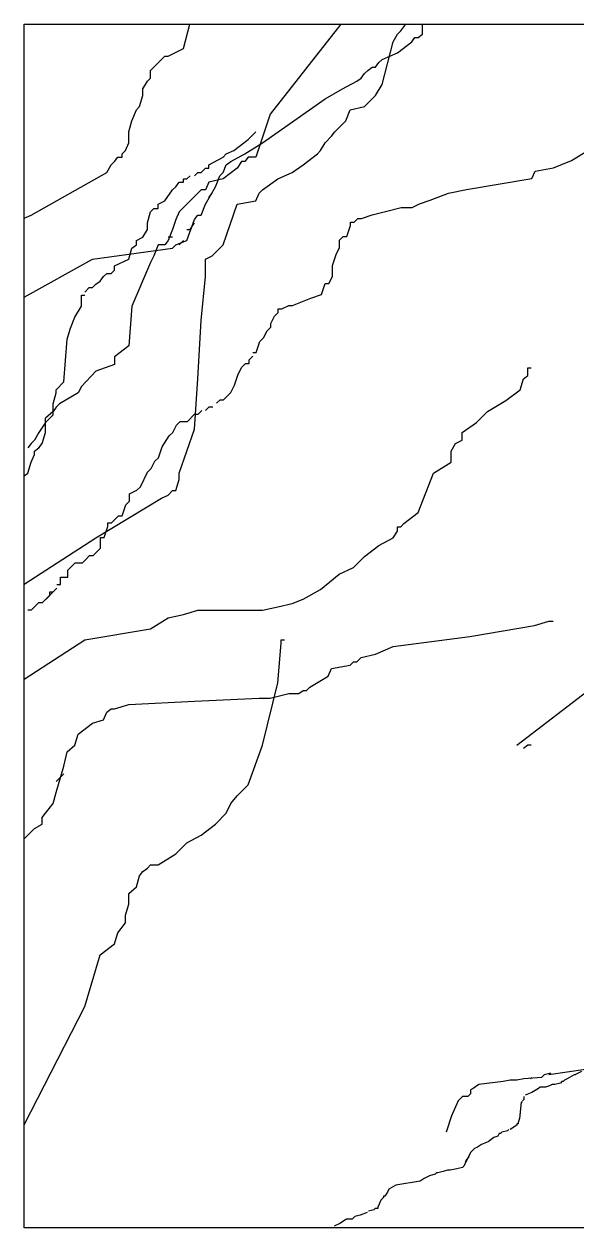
# Model space of a CAD drawing. Header units: inches. Extents: x 4.9 to 47.4, y 12.3 to 37.1.
# Drawn here: x 29.226 to 29.501, y 14.174 to 14.774 of the extents above; entities that cross this region are included whole.
import ezdxf

# ---------------------------------------------------------------- set-up
doc = ezdxf.new("R2010")
doc.units = ezdxf.units.IN
doc.header["$MEASUREMENT"] = 0
doc.layers.add('02', color=2, linetype='Continuous')

msp = doc.modelspace()

# ---------------------------------------------------------------- linework, layer by layer
at = {"layer": '02'}
for p, q in [((29.30545, 14.76232, -0.1), (29.30855, 14.77444, -0.1)), ((29.38387, 14.77444, -0.1), (29.34862, 14.7295, -0.1)), ((29.41367, 14.77107, -0.1), (29.41619, 14.77444, -0.1)), ((29.4246, 14.76943, -0.1), (29.4246, 14.77444, -0.1)), ((29.40984, 14.7656, -0.1), (29.41203, 14.76943, -0.1)), ((29.41203, 14.76943, -0.1), (29.41367, 14.77107, -0.1)), ((29.41913, 14.7656, -0.1), (29.42077, 14.76778, -0.1)), ((29.42077, 14.76778, -0.1), (29.42241, 14.76778, -0.1)), ((29.42241, 14.76778, -0.1), (29.4246, 14.76943, -0.1)), ((29.29779, 14.75849, -0.1), (29.30545, 14.76232, -0.1)), ((29.40437, 14.74427, -0.1), (29.40984, 14.7656, -0.1)), ((29.40437, 14.75685, -0.1), (29.41203, 14.76013, -0.1)), ((29.41203, 14.76013, -0.1), (29.41913, 14.7656, -0.1)), ((29.28905, 14.75138, -0.1), (29.29615, 14.75849, -0.1)), ((29.29615, 14.75849, -0.1), (29.29779, 14.75849, -0.1)), ((29.40109, 14.75302, -0.1), (29.40273, 14.75521, -0.1)), ((29.40273, 14.75521, -0.1), (29.40437, 14.75685, -0.1)), ((29.28905, 14.74755, -0.1), (29.28905, 14.75138, -0.1)), ((29.39399, 14.74755, -0.1), (29.39563, 14.74974, -0.1)), ((29.39563, 14.74974, -0.1), (29.39727, 14.75138, -0.1)), ((29.39727, 14.75138, -0.1), (29.39945, 14.75302, -0.1)), ((29.39945, 14.75302, -0.1), (29.40109, 14.75302, -0.1)), ((29.28522, 14.74208, -0.1), (29.28741, 14.74591, -0.1)), ((29.28522, 14.7388, -0.1), (29.28522, 14.74208, -0.1)), ((29.28741, 14.74591, -0.1), (29.28905, 14.74755, -0.1)), ((29.37595, 14.73716, -0.1), (29.3847, 14.74208, -0.1)), ((29.3847, 14.74208, -0.1), (29.3918, 14.74591, -0.1)), ((29.3918, 14.74591, -0.1), (29.39399, 14.74755, -0.1)), ((29.40109, 14.7388, -0.1), (29.40437, 14.74427, -0.1)), ((29.28358, 14.73333, -0.1), (29.28522, 14.7388, -0.1)), ((29.3448, 14.71528, -0.1), (29.37595, 14.73716, -0.1)), ((29.39563, 14.73333, -0.1), (29.40109, 14.7388, -0.1)), ((29.27976, 14.72622, -0.1), (29.28194, 14.73169, -0.1)), ((29.28194, 14.73169, -0.1), (29.28358, 14.73333, -0.1)), ((29.38634, 14.72622, -0.1), (29.38852, 14.73169, -0.1)), ((29.38852, 14.73169, -0.1), (29.39563, 14.73333, -0.1)), ((29.27812, 14.72075, -0.1), (29.27976, 14.72622, -0.1)), ((29.34862, 14.7295, -0.1), (29.34152, 14.70817, -0.1)), ((29.38087, 14.72075, -0.1), (29.38634, 14.72622, -0.1)), ((29.27812, 14.71528, -0.1), (29.27812, 14.72075, -0.1)), ((29.33769, 14.71692, -0.1), (29.34152, 14.72075, -0.1)), ((29.37595, 14.71528, -0.1), (29.37923, 14.71856, -0.1)), ((29.37923, 14.71856, -0.1), (29.38087, 14.72075, -0.1)), ((29.27648, 14.71145, -0.1), (29.27812, 14.71528, -0.1)), ((29.33059, 14.71145, -0.1), (29.33769, 14.71692, -0.1)), ((29.33605, 14.70981, -0.1), (29.3448, 14.71528, -0.1)), ((29.37377, 14.71145, -0.1), (29.37595, 14.71528, -0.1)), ((29.27101, 14.70598, -0.1), (29.27265, 14.70817, -0.1)), ((29.27265, 14.70817, -0.1), (29.27484, 14.70817, -0.1)), ((29.27484, 14.70981, -0.1), (29.27648, 14.71145, -0.1)), ((29.27484, 14.70817, -0.1), (29.27484, 14.70981, -0.1)), ((29.31802, 14.70434, -0.1), (29.32512, 14.70817, -0.1)), ((29.32512, 14.70817, -0.1), (29.32676, 14.70981, -0.1)), ((29.32676, 14.70981, -0.1), (29.33059, 14.71145, -0.1)), ((29.32895, 14.70598, -0.1), (29.33605, 14.70981, -0.1)), ((29.33769, 14.70817, -0.1), (29.33605, 14.70598, -0.1)), ((29.34152, 14.70817, -0.1), (29.33769, 14.70817, -0.1)), ((29.36502, 14.70434, -0.1), (29.37213, 14.70981, -0.1)), ((29.37213, 14.70981, -0.1), (29.37377, 14.71145, -0.1)), ((29.48981, 14.70287, -0.1), (29.49882, 14.7065, -0.1)), ((29.49882, 14.7065, -0.1), (29.50782, 14.71194, -0.1)), ((29.22947, 14.67918, -0.1), (29.26719, 14.70051, -0.1)), ((29.26719, 14.70051, -0.1), (29.26937, 14.70434, -0.1)), ((29.26937, 14.70434, -0.1), (29.27101, 14.70598, -0.1)), ((29.31091, 14.69887, -0.1), (29.31255, 14.70051, -0.1)), ((29.31255, 14.70051, -0.1), (29.31419, 14.70051, -0.1)), ((29.31419, 14.70051, -0.1), (29.31638, 14.7027, -0.1)), ((29.31638, 14.7027, -0.1), (29.31802, 14.7027, -0.1)), ((29.31802, 14.7027, -0.1), (29.31802, 14.70434, -0.1)), ((29.32348, 14.69887, -0.1), (29.32512, 14.70051, -0.1)), ((29.32512, 14.70051, -0.1), (29.32676, 14.70434, -0.1)), ((29.33223, 14.7027, -0.1), (29.32512, 14.69723, -0.1)), ((29.32676, 14.70434, -0.1), (29.32895, 14.70598, -0.1)), ((29.33441, 14.70598, -0.1), (29.33223, 14.7027, -0.1)), ((29.33605, 14.70598, -0.1), (29.33441, 14.70598, -0.1)), ((29.35245, 14.69723, -0.1), (29.35956, 14.70051, -0.1)), ((29.35956, 14.70051, -0.1), (29.36502, 14.70434, -0.1)), ((29.47894, 14.69749, -0.1), (29.48075, 14.70106, -0.1)), ((29.48075, 14.70106, -0.1), (29.48981, 14.70287, -0.1)), ((29.30162, 14.6934, -0.1), (29.30326, 14.69559, -0.1)), ((29.30326, 14.69559, -0.1), (29.30545, 14.69559, -0.1)), ((29.30545, 14.69559, -0.1), (29.30545, 14.69723, -0.1)), ((29.30545, 14.69723, -0.1), (29.30709, 14.69723, -0.1)), ((29.30709, 14.69723, -0.1), (29.30873, 14.69887, -0.1)), ((29.31802, 14.69559, -0.1), (29.31638, 14.69176, -0.1)), ((29.32512, 14.69723, -0.1), (29.31802, 14.69559, -0.1)), ((29.3213, 14.6934, -0.1), (29.32348, 14.69887, -0.1)), ((29.3448, 14.69176, -0.1), (29.35245, 14.69723, -0.1)), ((29.44644, 14.69205, -0.1), (29.47894, 14.69749, -0.1)), ((29.29615, 14.68629, -0.1), (29.29998, 14.69176, -0.1)), ((29.29998, 14.69176, -0.1), (29.30162, 14.6934, -0.1)), ((29.31419, 14.69176, -0.1), (29.30326, 14.68082, -0.1)), ((29.31638, 14.69176, -0.1), (29.31419, 14.69176, -0.1)), ((29.31638, 14.68465, -0.1), (29.3213, 14.6934, -0.1)), ((29.31802, 14.68793, -0.1), (29.31966, 14.69012, -0.1)), ((29.34152, 14.68629, -0.1), (29.34316, 14.69012, -0.1)), ((29.34316, 14.69012, -0.1), (29.3448, 14.69176, -0.1)), ((29.42837, 14.68661, -0.1), (29.43743, 14.69024, -0.1)), ((29.43743, 14.69024, -0.1), (29.44644, 14.69205, -0.1)), ((29.28905, 14.68082, -0.1), (29.29069, 14.68246, -0.1)), ((29.29069, 14.68246, -0.1), (29.29288, 14.68246, -0.1)), ((29.29288, 14.68465, -0.1), (29.29615, 14.68629, -0.1)), ((29.29288, 14.68246, -0.1), (29.29288, 14.68465, -0.1)), ((29.31419, 14.67918, -0.1), (29.31638, 14.68465, -0.1)), ((29.32512, 14.66442, -0.1), (29.33223, 14.68465, -0.1)), ((29.33223, 14.68465, -0.1), (29.34152, 14.68629, -0.1)), ((29.40674, 14.68123, -0.1), (29.41393, 14.68304, -0.1)), ((29.41393, 14.68304, -0.1), (29.41937, 14.68304, -0.1)), ((29.41937, 14.68304, -0.1), (29.42299, 14.6848, -0.1)), ((29.42299, 14.6848, -0.1), (29.42837, 14.68661, -0.1)), ((29.22598, 14.67774, -0.1), (29.22947, 14.67918, -0.1)), ((29.28741, 14.67535, -0.1), (29.28905, 14.68082, -0.1)), ((29.30162, 14.677, -0.1), (29.29998, 14.67207, -0.1)), ((29.30326, 14.68082, -0.1), (29.30162, 14.677, -0.1)), ((29.30709, 14.6666, -0.1), (29.31091, 14.677, -0.1)), ((29.31091, 14.677, -0.1), (29.31255, 14.67918, -0.1)), ((29.31255, 14.67918, -0.1), (29.31419, 14.67918, -0.1)), ((29.39043, 14.67579, -0.1), (29.39225, 14.6776, -0.1)), ((29.39225, 14.6776, -0.1), (29.39406, 14.6776, -0.1)), ((29.39406, 14.6776, -0.1), (29.39949, 14.67941, -0.1)), ((29.39949, 14.67941, -0.1), (29.40674, 14.68123, -0.1)), ((29.28522, 14.66824, -0.1), (29.28741, 14.67207, -0.1)), ((29.28741, 14.67207, -0.1), (29.28741, 14.67535, -0.1)), ((29.29998, 14.67207, -0.1), (29.29779, 14.6666, -0.1)), ((29.30709, 14.67207, -0.1), (29.30873, 14.67207, -0.1)), ((29.30873, 14.67207, -0.1), (29.31091, 14.67535, -0.1)), ((29.38687, 14.66854, -0.1), (29.38868, 14.67397, -0.1)), ((29.38868, 14.67397, -0.1), (29.38868, 14.67579, -0.1)), ((29.38868, 14.67579, -0.1), (29.39043, 14.67579, -0.1)), ((29.27976, 14.66278, -0.1), (29.28194, 14.66442, -0.1)), ((29.28194, 14.6666, -0.1), (29.28522, 14.66824, -0.1)), ((29.28194, 14.66442, -0.1), (29.28194, 14.6666, -0.1)), ((29.29288, 14.66442, -0.1), (29.29069, 14.65895, -0.1)), ((29.29615, 14.66442, -0.1), (29.29288, 14.66442, -0.1)), ((29.29779, 14.6666, -0.1), (29.29615, 14.66442, -0.1)), ((29.29998, 14.66824, -0.1), (29.29779, 14.66824, -0.1)), ((29.29998, 14.66278, -0.1), (29.30162, 14.66442, -0.1)), ((29.30162, 14.66442, -0.1), (29.30709, 14.6666, -0.1)), ((29.30326, 14.66442, -0.1), (29.30545, 14.6666, -0.1)), ((29.31966, 14.65895, -0.1), (29.32512, 14.66442, -0.1)), ((29.38324, 14.66678, -0.1), (29.38505, 14.66854, -0.1)), ((29.38324, 14.66315, -0.1), (29.38324, 14.66678, -0.1)), ((29.38505, 14.66854, -0.1), (29.38687, 14.66854, -0.1)), ((29.26008, 14.65731, -0.1), (29.29998, 14.66278, -0.1)), ((29.27812, 14.65731, -0.1), (29.27976, 14.66278, -0.1)), ((29.29069, 14.65895, -0.1), (29.28905, 14.65567, -0.1)), ((29.31638, 14.65731, -0.1), (29.31966, 14.65895, -0.1)), ((29.37962, 14.65409, -0.1), (29.38143, 14.65953, -0.1)), ((29.38143, 14.65953, -0.1), (29.38324, 14.66315, -0.1)), ((29.22598, 14.6384, -0.1), (29.26008, 14.65731, -0.1)), ((29.27101, 14.65402, -0.1), (29.27812, 14.65731, -0.1)), ((29.27101, 14.65184, -0.1), (29.27101, 14.65402, -0.1)), ((29.28905, 14.65567, -0.1), (29.27976, 14.63379, -0.1)), ((29.31638, 14.64856, -0.1), (29.31638, 14.65731, -0.1)), ((29.37962, 14.6487, -0.1), (29.37962, 14.65409, -0.1)), ((29.26172, 14.64473, -0.1), (29.26391, 14.64637, -0.1)), ((29.26391, 14.64637, -0.1), (29.26555, 14.64856, -0.1)), ((29.26555, 14.64856, -0.1), (29.26719, 14.6502, -0.1)), ((29.26719, 14.6502, -0.1), (29.26937, 14.6502, -0.1)), ((29.26937, 14.6502, -0.1), (29.27101, 14.65184, -0.1)), ((29.31419, 14.62668, -0.1), (29.31638, 14.64856, -0.1)), ((29.37781, 14.64508, -0.1), (29.37962, 14.6487, -0.1)), ((29.25626, 14.6409, -0.1), (29.25844, 14.64309, -0.1)), ((29.25844, 14.64309, -0.1), (29.26008, 14.64309, -0.1)), ((29.26008, 14.64309, -0.1), (29.26172, 14.64473, -0.1)), ((29.37418, 14.63964, -0.1), (29.37599, 14.64508, -0.1)), ((29.37599, 14.64508, -0.1), (29.37781, 14.64508, -0.1)), ((29.25462, 14.63379, -0.1), (29.25462, 14.63926, -0.1)), ((29.25462, 14.63926, -0.1), (29.25626, 14.63926, -0.1)), ((29.35436, 14.63244, -0.1), (29.35793, 14.63425, -0.1)), ((29.35793, 14.63425, -0.1), (29.35974, 14.63425, -0.1)), ((29.35974, 14.63425, -0.1), (29.3688, 14.63782, -0.1)), ((29.3688, 14.63782, -0.1), (29.37418, 14.63964, -0.1)), ((29.24915, 14.62285, -0.1), (29.25134, 14.62832, -0.1)), ((29.25134, 14.62832, -0.1), (29.25462, 14.63379, -0.1)), ((29.27976, 14.63379, -0.1), (29.27812, 14.6141, -0.1)), ((29.34892, 14.62519, -0.1), (29.35074, 14.62881, -0.1)), ((29.35074, 14.62881, -0.1), (29.35255, 14.63063, -0.1)), ((29.35255, 14.63244, -0.1), (29.35436, 14.63244, -0.1)), ((29.35255, 14.63063, -0.1), (29.35255, 14.63244, -0.1)), ((29.24751, 14.61738, -0.1), (29.24915, 14.62285, -0.1)), ((29.31255, 14.59769, -0.1), (29.31419, 14.62668, -0.1)), ((29.34711, 14.62156, -0.1), (29.34892, 14.62337, -0.1)), ((29.34892, 14.62337, -0.1), (29.34892, 14.62519, -0.1)), ((29.24587, 14.59605, -0.1), (29.24751, 14.61738, -0.1)), ((29.34168, 14.61074, -0.1), (29.34349, 14.61618, -0.1)), ((29.34349, 14.61618, -0.1), (29.3453, 14.61799, -0.1)), ((29.3453, 14.61799, -0.1), (29.34711, 14.62156, -0.1)), ((29.27812, 14.6141, -0.1), (29.27101, 14.60863, -0.1)), ((29.33992, 14.61074, -0.1), (29.34168, 14.61074, -0.1)), ((29.27101, 14.6048, -0.1), (29.26172, 14.60152, -0.1)), ((29.27101, 14.60863, -0.1), (29.27101, 14.6048, -0.1)), ((29.33448, 14.60348, -0.1), (29.3363, 14.6053, -0.1)), ((29.3363, 14.6053, -0.1), (29.33811, 14.6053, -0.1)), ((29.33811, 14.60711, -0.1), (29.33992, 14.60892, -0.1)), ((29.33811, 14.6053, -0.1), (29.33811, 14.60711, -0.1)), ((29.26172, 14.60152, -0.1), (29.25462, 14.59386, -0.1)), ((29.33086, 14.59447, -0.1), (29.33267, 14.59991, -0.1)), ((29.33267, 14.59991, -0.1), (29.33448, 14.60348, -0.1)), ((29.47488, 14.59769, -0.1), (29.47707, 14.59933, -0.1)), ((29.47707, 14.59933, -0.1), (29.47707, 14.60316, -0.1)), ((29.47707, 14.60316, -0.1), (29.47871, 14.60316, -0.1)), ((29.24205, 14.59222, -0.1), (29.24587, 14.59605, -0.1)), ((29.24205, 14.59058, -0.1), (29.24205, 14.59222, -0.1)), ((29.25462, 14.59386, -0.1), (29.25298, 14.59058, -0.1)), ((29.31091, 14.57253, -0.1), (29.31255, 14.59769, -0.1)), ((29.32905, 14.59085, -0.1), (29.33086, 14.59447, -0.1)), ((29.46613, 14.58675, -0.1), (29.47324, 14.59222, -0.1)), ((29.47324, 14.59222, -0.1), (29.47488, 14.59769, -0.1)), ((29.24041, 14.58511, -0.1), (29.24205, 14.59058, -0.1)), ((29.25298, 14.59058, -0.1), (29.24369, 14.58511, -0.1)), ((29.32186, 14.58546, -0.1), (29.32367, 14.58722, -0.1)), ((29.32367, 14.58722, -0.1), (29.32542, 14.58722, -0.1)), ((29.32542, 14.58722, -0.1), (29.32905, 14.59085, -0.1)), ((29.45684, 14.58128, -0.1), (29.46613, 14.58675, -0.1)), ((29.24041, 14.58128, -0.1), (29.23658, 14.578, -0.1)), ((29.24041, 14.57964, -0.1), (29.24041, 14.58511, -0.1)), ((29.24205, 14.58347, -0.1), (29.24041, 14.58128, -0.1)), ((29.24369, 14.58511, -0.1), (29.24205, 14.58347, -0.1)), ((29.30736, 14.5764, -0.1), (29.31098, 14.58002, -0.1)), ((29.31098, 14.58002, -0.1), (29.3128, 14.58002, -0.1)), ((29.3128, 14.58002, -0.1), (29.31461, 14.58184, -0.1)), ((29.31642, 14.58184, -0.1), (29.31823, 14.58365, -0.1)), ((29.31823, 14.58365, -0.1), (29.32004, 14.58365, -0.1)), ((29.45138, 14.57581, -0.1), (29.45684, 14.58128, -0.1)), ((29.23658, 14.57581, -0.1), (29.2333, 14.57089, -0.1)), ((29.23658, 14.57581, -0.1), (29.24041, 14.57964, -0.1)), ((29.23658, 14.57089, -0.1), (29.23658, 14.578, -0.1)), ((29.30017, 14.57096, -0.1), (29.30198, 14.57458, -0.1)), ((29.30198, 14.57458, -0.1), (29.30379, 14.5764, -0.1)), ((29.30379, 14.5764, -0.1), (29.30736, 14.5764, -0.1)), ((29.44427, 14.57089, -0.1), (29.45138, 14.57581, -0.1)), ((29.2333, 14.57089, -0.1), (29.23111, 14.56706, -0.1)), ((29.23494, 14.56542, -0.1), (29.23658, 14.57089, -0.1)), ((29.29473, 14.56376, -0.1), (29.29836, 14.5692, -0.1)), ((29.29836, 14.5692, -0.1), (29.30017, 14.57096, -0.1)), ((29.30326, 14.55066, -0.1), (29.31091, 14.57253, -0.1)), ((29.44427, 14.56706, -0.1), (29.44427, 14.57089, -0.1)), ((29.22947, 14.56542, -0.1), (29.22784, 14.56324, -0.1)), ((29.23111, 14.56706, -0.1), (29.22947, 14.56542, -0.1)), ((29.23111, 14.56159, -0.1), (29.2333, 14.56324, -0.1)), ((29.2333, 14.56324, -0.1), (29.23494, 14.56542, -0.1)), ((29.29292, 14.55832, -0.1), (29.29473, 14.56376, -0.1)), ((29.43881, 14.56159, -0.1), (29.44099, 14.56542, -0.1)), ((29.44099, 14.56542, -0.1), (29.44427, 14.56706, -0.1)), ((29.22784, 14.55066, -0.1), (29.22947, 14.55613, -0.1)), ((29.22947, 14.55613, -0.1), (29.23111, 14.55995, -0.1)), ((29.23111, 14.55995, -0.1), (29.23111, 14.56159, -0.1)), ((29.28935, 14.55294, -0.1), (29.29111, 14.55651, -0.1)), ((29.29111, 14.55651, -0.1), (29.29292, 14.55832, -0.1)), ((29.43006, 14.55066, -0.1), (29.43881, 14.55613, -0.1)), ((29.43881, 14.55613, -0.1), (29.43881, 14.56159, -0.1)), ((29.22598, 14.54927, -0.1), (29.22784, 14.55066, -0.1)), ((29.28392, 14.54387, -0.1), (29.28754, 14.55112, -0.1)), ((29.28754, 14.55112, -0.1), (29.28935, 14.55294, -0.1)), ((29.30326, 14.54737, -0.1), (29.30326, 14.55066, -0.1)), ((29.42241, 14.53097, -0.1), (29.43006, 14.55066, -0.1)), ((29.30162, 14.54191, -0.1), (29.30326, 14.54737, -0.1)), ((29.26172, 14.51839, -0.1), (29.29452, 14.53808, -0.1)), ((29.27848, 14.54024, -0.1), (29.2821, 14.54206, -0.1)), ((29.27848, 14.53667, -0.1), (29.27848, 14.54024, -0.1)), ((29.2821, 14.54206, -0.1), (29.28392, 14.54387, -0.1)), ((29.29452, 14.53808, -0.1), (29.29779, 14.53972, -0.1)), ((29.29779, 14.53972, -0.1), (29.29998, 14.54191, -0.1)), ((29.29998, 14.54191, -0.1), (29.30162, 14.54191, -0.1)), ((29.27486, 14.52942, -0.1), (29.27667, 14.53486, -0.1)), ((29.27667, 14.53486, -0.1), (29.27848, 14.53667, -0.1)), ((29.26948, 14.52579, -0.1), (29.2731, 14.52942, -0.1)), ((29.2731, 14.52942, -0.1), (29.27486, 14.52942, -0.1)), ((29.4153, 14.5255, -0.1), (29.42241, 14.53097, -0.1)), ((29.26585, 14.5186, -0.1), (29.26766, 14.52398, -0.1)), ((29.26766, 14.52398, -0.1), (29.26766, 14.52579, -0.1)), ((29.26766, 14.52579, -0.1), (29.26948, 14.52579, -0.1)), ((29.40984, 14.51839, -0.1), (29.41203, 14.52167, -0.1)), ((29.41203, 14.52167, -0.1), (29.41203, 14.52386, -0.1)), ((29.41203, 14.52386, -0.1), (29.41367, 14.52386, -0.1)), ((29.41367, 14.52386, -0.1), (29.4153, 14.5255, -0.1)), ((29.22598, 14.49527, -0.1), (29.26172, 14.51839, -0.1)), ((29.26404, 14.51316, -0.1), (29.26404, 14.5186, -0.1)), ((29.26404, 14.5186, -0.1), (29.26585, 14.5186, -0.1)), ((29.39563, 14.50909, -0.1), (29.40273, 14.51456, -0.1)), ((29.40273, 14.51456, -0.1), (29.40984, 14.51839, -0.1)), ((29.25685, 14.50772, -0.1), (29.2586, 14.50953, -0.1)), ((29.2586, 14.50953, -0.1), (29.26042, 14.50953, -0.1)), ((29.26042, 14.50953, -0.1), (29.26404, 14.51316, -0.1)), ((29.39016, 14.50362, -0.1), (29.39563, 14.50909, -0.1)), ((29.24779, 14.50233, -0.1), (29.2496, 14.50415, -0.1)), ((29.24779, 14.49871, -0.1), (29.24779, 14.50233, -0.1)), ((29.2496, 14.50415, -0.1), (29.25141, 14.5059, -0.1)), ((29.25141, 14.5059, -0.1), (29.25504, 14.5059, -0.1)), ((29.25504, 14.5059, -0.1), (29.25685, 14.50772, -0.1)), ((29.38306, 14.50034, -0.1), (29.39016, 14.50362, -0.1)), ((29.24416, 14.49508, -0.1), (29.24416, 14.49871, -0.1)), ((29.24416, 14.49871, -0.1), (29.24779, 14.49871, -0.1)), ((29.37377, 14.49268, -0.1), (29.38306, 14.50034, -0.1)), ((29.23516, 14.48607, -0.1), (29.24235, 14.49327, -0.1)), ((29.23878, 14.48964, -0.1), (29.23878, 14.49146, -0.1)), ((29.23878, 14.49146, -0.1), (29.24054, 14.49146, -0.1)), ((29.24235, 14.49508, -0.1), (29.24416, 14.49508, -0.1)), ((29.36502, 14.48776, -0.1), (29.37377, 14.49268, -0.1)), ((29.22972, 14.48245, -0.1), (29.23335, 14.48607, -0.1)), ((29.23335, 14.48607, -0.1), (29.23516, 14.48607, -0.1)), ((29.23697, 14.48789, -0.1), (29.23878, 14.48964, -0.1)), ((29.35245, 14.48393, -0.1), (29.35956, 14.48557, -0.1)), ((29.35956, 14.48557, -0.1), (29.36502, 14.48776, -0.1)), ((29.22791, 14.48245, -0.1), (29.22972, 14.48245, -0.1)), ((29.28905, 14.47299, -0.1), (29.29779, 14.47846, -0.1)), ((29.29779, 14.47846, -0.1), (29.30545, 14.4801, -0.1)), ((29.30545, 14.4801, -0.1), (29.31255, 14.48229, -0.1)), ((29.31255, 14.48229, -0.1), (29.3448, 14.48229, -0.1)), ((29.3448, 14.48229, -0.1), (29.35245, 14.48393, -0.1)), ((29.25626, 14.46752, -0.1), (29.28905, 14.47299, -0.1)), ((29.4481, 14.46916, -0.1), (29.48035, 14.47463, -0.1)), ((29.48035, 14.47463, -0.1), (29.48745, 14.47682, -0.1)), ((29.48745, 14.47682, -0.1), (29.48964, 14.47682, -0.1)), ((29.22598, 14.44794, -0.1), (29.25626, 14.46752, -0.1)), ((29.35409, 14.46588, -0.1), (29.35409, 14.46752, -0.1)), ((29.35409, 14.46752, -0.1), (29.35573, 14.46752, -0.1)), ((29.40984, 14.46424, -0.1), (29.4481, 14.46916, -0.1)), ((29.35245, 14.44619, -0.1), (29.35409, 14.46588, -0.1)), ((29.39399, 14.45877, -0.1), (29.40109, 14.46041, -0.1)), ((29.40109, 14.46041, -0.1), (29.40984, 14.46424, -0.1)), ((29.37923, 14.4533, -0.1), (29.38852, 14.45494, -0.1)), ((29.38852, 14.45494, -0.1), (29.39016, 14.45659, -0.1)), ((29.39016, 14.45659, -0.1), (29.3918, 14.45659, -0.1)), ((29.3918, 14.45659, -0.1), (29.39399, 14.45877, -0.1)), ((29.3683, 14.44401, -0.1), (29.37759, 14.44948, -0.1)), ((29.37759, 14.44948, -0.1), (29.37923, 14.4533, -0.1)), ((29.3448, 14.41502, -0.1), (29.35245, 14.44619, -0.1)), ((29.36284, 14.44072, -0.1), (29.36502, 14.44237, -0.1)), ((29.36502, 14.44237, -0.1), (29.36666, 14.44237, -0.1)), ((29.36666, 14.44237, -0.1), (29.3683, 14.44401, -0.1)), ((29.4716, 14.41502, -0.1), (29.50931, 14.44401, -0.1)), ((29.27812, 14.43526, -0.1), (29.31091, 14.4369, -0.1)), ((29.31091, 14.4369, -0.1), (29.34316, 14.43854, -0.1)), ((29.34316, 14.43854, -0.1), (29.34862, 14.43854, -0.1)), ((29.34862, 14.43854, -0.1), (29.35792, 14.44072, -0.1)), ((29.35792, 14.44072, -0.1), (29.36284, 14.44072, -0.1)), ((29.26555, 14.4276, -0.1), (29.26719, 14.43143, -0.1)), ((29.26719, 14.43143, -0.1), (29.26937, 14.43307, -0.1)), ((29.26937, 14.43307, -0.1), (29.27101, 14.43307, -0.1)), ((29.27101, 14.43307, -0.1), (29.27812, 14.43526, -0.1)), ((29.25298, 14.42049, -0.1), (29.26008, 14.42596, -0.1)), ((29.26008, 14.42596, -0.1), (29.26555, 14.4276, -0.1)), ((29.25134, 14.41502, -0.1), (29.25298, 14.42049, -0.1)), ((29.24751, 14.41174, -0.1), (29.25134, 14.41502, -0.1)), ((29.33769, 14.39533, -0.1), (29.3448, 14.41502, -0.1)), ((29.47707, 14.41502, -0.1), (29.47488, 14.41338, -0.1)), ((29.47871, 14.41502, -0.1), (29.47707, 14.41502, -0.1)), ((29.24587, 14.40463, -0.1), (29.24751, 14.41174, -0.1)), ((29.24205, 14.3915, -0.1), (29.24587, 14.40463, -0.1)), ((29.24205, 14.39697, -0.1), (29.24587, 14.4008, -0.1)), ((29.33223, 14.38986, -0.1), (29.33769, 14.39533, -0.1)), ((29.24041, 14.38603, -0.1), (29.24205, 14.3915, -0.1)), ((29.32895, 14.38603, -0.1), (29.33223, 14.38986, -0.1)), ((29.23658, 14.38111, -0.1), (29.24041, 14.38603, -0.1)), ((29.32676, 14.38111, -0.1), (29.32895, 14.38603, -0.1)), ((29.23494, 14.37892, -0.1), (29.23658, 14.38111, -0.1)), ((29.23494, 14.37564, -0.1), (29.23494, 14.37892, -0.1)), ((29.3213, 14.37564, -0.1), (29.32676, 14.38111, -0.1)), ((29.22598, 14.36832, -0.1), (29.23111, 14.37345, -0.1)), ((29.23111, 14.37345, -0.1), (29.23494, 14.37564, -0.1)), ((29.30709, 14.36634, -0.1), (29.31419, 14.37017, -0.1)), ((29.31419, 14.37017, -0.1), (29.3213, 14.37564, -0.1)), ((29.30162, 14.36087, -0.1), (29.30709, 14.36634, -0.1)), ((29.29288, 14.3554, -0.1), (29.30162, 14.36087, -0.1)), ((29.28358, 14.34994, -0.1), (29.28522, 14.35212, -0.1)), ((29.28522, 14.35212, -0.1), (29.28741, 14.35376, -0.1)), ((29.28741, 14.35376, -0.1), (29.28905, 14.3554, -0.1)), ((29.28905, 14.3554, -0.1), (29.29288, 14.3554, -0.1)), ((29.28194, 14.34447, -0.1), (29.28358, 14.34994, -0.1)), ((29.27812, 14.34118, -0.1), (29.28194, 14.34447, -0.1)), ((29.27812, 14.33572, -0.1), (29.27812, 14.34118, -0.1)), ((29.27648, 14.33025, -0.1), (29.27812, 14.33572, -0.1)), ((29.27648, 14.32642, -0.1), (29.27648, 14.33025, -0.1)), ((29.27265, 14.3215, -0.1), (29.27648, 14.32642, -0.1)), ((29.26391, 14.31056, -0.1), (29.27101, 14.31603, -0.1)), ((29.27101, 14.31603, -0.1), (29.27265, 14.3215, -0.1)), ((29.25626, 14.28485, -0.1), (29.26391, 14.31056, -0.1)), ((29.22598, 14.22581, -0.1), (29.25626, 14.28485, -0.1)), ((29.48745, 14.25094, -0.1), (29.52571, 14.25641, -0.1)), ((29.48511, 14.25074, -0.1), (29.48376, 14.24938, -0.1)), ((29.48783, 14.25142, -0.1), (29.48511, 14.25074, -0.1)), ((29.48851, 14.25142, -0.1), (29.48783, 14.25142, -0.1)), ((29.50006, 14.25074, -0.1), (29.49667, 14.2487, -0.1)), ((29.50074, 14.25074, -0.1), (29.50006, 14.25074, -0.1)), ((29.50057, 14.25094, -0.1), (29.50385, 14.25258, -0.1)), ((29.45255, 14.24598, -0.1), (29.44984, 14.24394, -0.1)), ((29.46479, 14.24734, -0.1), (29.45255, 14.24598, -0.1)), ((29.46818, 14.24802, -0.1), (29.46479, 14.24734, -0.1)), ((29.47158, 14.24802, -0.1), (29.46818, 14.24802, -0.1)), ((29.47498, 14.2487, -0.1), (29.47158, 14.24802, -0.1)), ((29.48376, 14.24938, -0.1), (29.47498, 14.2487, -0.1)), ((29.479, 14.24938, -0.1), (29.47832, 14.2487, -0.1)), ((29.48308, 14.24462, -0.1), (29.4824, 14.24394, -0.1)), ((29.48579, 14.24462, -0.1), (29.48308, 14.24462, -0.1)), ((29.48783, 14.2453, -0.1), (29.48579, 14.24462, -0.1)), ((29.48919, 14.24598, -0.1), (29.48783, 14.2453, -0.1)), ((29.49055, 14.24598, -0.1), (29.48919, 14.24598, -0.1)), ((29.49327, 14.24666, -0.1), (29.49055, 14.24598, -0.1)), ((29.49395, 14.24734, -0.1), (29.49327, 14.24666, -0.1)), ((29.49463, 14.24734, -0.1), (29.49395, 14.24734, -0.1)), ((29.49531, 14.24802, -0.1), (29.49463, 14.24734, -0.1)), ((29.49667, 14.2487, -0.1), (29.49531, 14.24802, -0.1)), ((29.4444, 14.23986, -0.1), (29.44236, 14.23782, -0.1)), ((29.44712, 14.23986, -0.1), (29.4444, 14.23986, -0.1)), ((29.44848, 14.24122, -0.1), (29.44712, 14.23986, -0.1)), ((29.44984, 14.24394, -0.1), (29.44848, 14.24326, -0.1)), ((29.44848, 14.24326, -0.1), (29.44848, 14.24122, -0.1)), ((29.47498, 14.2385, -0.1), (29.4743, 14.23782, -0.1)), ((29.47498, 14.23986, -0.1), (29.47498, 14.2385, -0.1)), ((29.479, 14.2419, -0.1), (29.47566, 14.24054, -0.1)), ((29.4824, 14.24394, -0.1), (29.479, 14.2419, -0.1)), ((29.44236, 14.23782, -0.1), (29.43896, 14.23034, -0.1)), ((29.47362, 14.23714, -0.1), (29.47294, 14.22898, -0.1)), ((29.4743, 14.23714, -0.1), (29.47362, 14.23714, -0.1)), ((29.43896, 14.23034, -0.1), (29.43624, 14.22218, -0.1)), ((29.47226, 14.22626, -0.1), (29.47158, 14.22626, -0.1)), ((29.47158, 14.22626, -0.1), (29.47158, 14.22558, -0.1)), ((29.47294, 14.22898, -0.1), (29.47226, 14.22694, -0.1)), ((29.47226, 14.22694, -0.1), (29.47226, 14.22626, -0.1)), ((29.46207, 14.22014, -0.1), (29.46003, 14.21946, -0.1)), ((29.46275, 14.2215, -0.1), (29.46207, 14.22014, -0.1)), ((29.46343, 14.2215, -0.1), (29.46275, 14.2215, -0.1)), ((29.46411, 14.22218, -0.1), (29.46343, 14.2215, -0.1)), ((29.46682, 14.22286, -0.1), (29.46411, 14.22218, -0.1)), ((29.4675, 14.22354, -0.1), (29.46682, 14.22286, -0.1)), ((29.47158, 14.22558, -0.1), (29.46818, 14.22354, -0.1)), ((29.45052, 14.21402, -0.1), (29.44848, 14.21198, -0.1)), ((29.45187, 14.2147, -0.1), (29.45052, 14.21402, -0.1)), ((29.45391, 14.21606, -0.1), (29.45187, 14.2147, -0.1)), ((29.45731, 14.21742, -0.1), (29.45391, 14.21606, -0.1)), ((29.46003, 14.21946, -0.1), (29.45731, 14.21742, -0.1)), ((29.44848, 14.21198, -0.1), (29.44508, 14.20518, -0.1)), ((29.44644, 14.20858, -0.1), (29.44576, 14.20722, -0.1)), ((29.4478, 14.20994, -0.1), (29.44644, 14.20858, -0.1)), ((29.43489, 14.20252, -0.1), (29.43217, 14.20184, -0.1)), ((29.43692, 14.2032, -0.1), (29.43489, 14.20252, -0.1)), ((29.43828, 14.2032, -0.1), (29.43692, 14.2032, -0.1)), ((29.44168, 14.20388, -0.1), (29.43828, 14.2032, -0.1)), ((29.4444, 14.2045, -0.1), (29.44168, 14.20388, -0.1)), ((29.44508, 14.20518, -0.1), (29.4444, 14.2045, -0.1)), ((29.42333, 14.19776, -0.1), (29.41116, 14.19572, -0.1)), ((29.42537, 14.19912, -0.1), (29.42333, 14.19776, -0.1)), ((29.42809, 14.20048, -0.1), (29.42537, 14.19912, -0.1)), ((29.43081, 14.20116, -0.1), (29.42809, 14.20048, -0.1)), ((29.43149, 14.20184, -0.1), (29.43081, 14.20116, -0.1)), ((29.43217, 14.20184, -0.1), (29.43149, 14.20184, -0.1)), ((29.40572, 14.19028, -0.1), (29.40504, 14.19028, -0.1)), ((29.40504, 14.19028, -0.1), (29.40504, 14.1896, -0.1)), ((29.40708, 14.19232, -0.1), (29.40572, 14.19028, -0.1)), ((29.40776, 14.19368, -0.1), (29.40708, 14.19232, -0.1)), ((29.41116, 14.19572, -0.1), (29.40776, 14.19368, -0.1)), ((29.40097, 14.18416, -0.1), (29.40029, 14.18348, -0.1)), ((29.40232, 14.18416, -0.1), (29.40097, 14.18416, -0.1)), ((29.403, 14.1862, -0.1), (29.40232, 14.18484, -0.1)), ((29.40232, 14.18484, -0.1), (29.40232, 14.18416, -0.1)), ((29.40368, 14.18824, -0.1), (29.403, 14.1862, -0.1)), ((29.40504, 14.1896, -0.1), (29.40368, 14.18824, -0.1)), ((29.3867, 14.17872, -0.1), (29.3833, 14.17668, -0.1)), ((29.38941, 14.17872, -0.1), (29.3867, 14.17872, -0.1)), ((29.39077, 14.18008, -0.1), (29.38941, 14.17872, -0.1)), ((29.39349, 14.18076, -0.1), (29.39077, 14.18008, -0.1)), ((29.39689, 14.18212, -0.1), (29.39349, 14.18076, -0.1)), ((29.40029, 14.18348, -0.1), (29.39757, 14.1828, -0.1)), ((29.3833, 14.17668, -0.1), (29.38058, 14.17532, -0.1))]:
    msp.add_line(p, q, dxfattribs=at)
at = {"layer": '02', "elevation": -0.1}
msp.add_lwpolyline([(29.22598, 14.17444), (29.22598, 14.77444), (29.82598, 14.77444), (29.82598, 14.17444)], close=True, dxfattribs=at)

doc.saveas('drawing.dxf')
